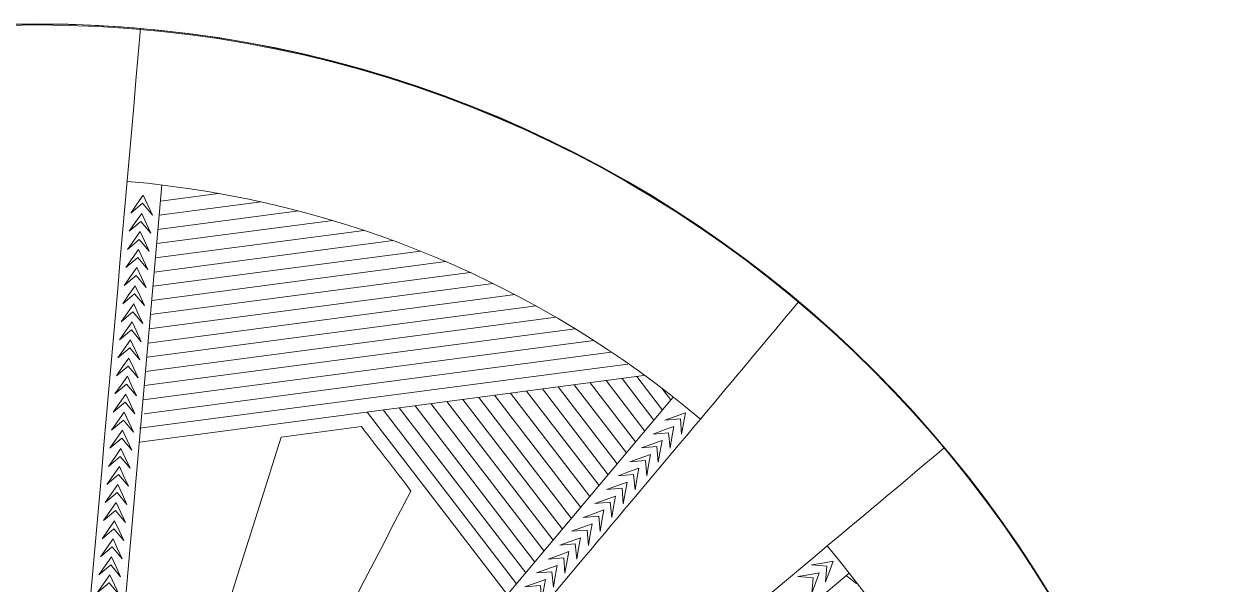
# Model space of a CAD drawing. Header units: inches. Extents: x -151 to 18, y -59 to 24.
# Drawn here: x -84.2 to -70.41, y -38.34 to -31.89 of the extents above; entities that cross this region are included whole.
import ezdxf

# ---------------------------------------------------------------- set-up
doc = ezdxf.new("R2010")
doc.units = ezdxf.units.IN
doc.header["$MEASUREMENT"] = 0
doc.layers.add('Layer 1', color=7, linetype='Continuous')

msp = doc.modelspace()

# ---------------------------------------------------------------- linework, layer by layer
at = {"layer": 'Layer 1', "color": 250, "lineweight": 18}
msp.add_ellipse((-84.048, -45.541), major_axis=(0, 13.636), ratio=1, dxfattribs=at)
at = {"layer": 'Layer 1', "color": 5, "lineweight": 9}
msp.add_open_spline([(-84.039, -41.508), (-86.26, -41.508), (-88.06, -43.308), (-88.06, -45.529), (-88.06, -45.529), (-88.06, -45.531), (-88.06, -45.532), (-88.06, -45.534), (-88.06, -45.534), (-88.06, -45.534), (-93.273, -45.535), (-93.273, -45.535), (-93.273, -45.535), (-93.273, -45.535), (-97.681, -45.535), (-97.681, -45.535), (-97.681, -45.535), (-97.681, -45.535), (-97.684, -45.535), (-97.684, -45.535), (-97.684, -45.535), (-97.684, -45.533), (-97.684, -45.531), (-97.684, -45.529), (-97.684, -45.529), (-97.684, -37.998), (-91.579, -31.893), (-84.048, -31.893), (-84.048, -31.893), (-76.519, -31.893), (-70.415, -37.996), (-70.413, -45.525), (-70.413, -45.525), (-70.413, -45.525), (-80.018, -45.529), (-80.018, -45.529), (-80.018, -45.529), (-80.018, -43.308), (-81.818, -41.508), (-84.039, -41.508)], degree=3, knots=[0, 0, 0, 0, 0.090909, 0.090909, 0.090909, 0.090909, 0.181818, 0.181818, 0.181818, 0.181818, 0.272727, 0.272727, 0.272727, 0.272727, 0.363636, 0.363636, 0.363636, 0.363636, 0.454545, 0.454545, 0.454545, 0.454545, 0.545455, 0.545455, 0.545455, 0.545455, 0.636364, 0.636364, 0.636364, 0.636364, 0.727273, 0.727273, 0.727273, 0.727273, 0.818182, 0.818182, 0.818182, 0.818182, 1, 1, 1, 1], dxfattribs=at)
at = {"layer": 'Layer 1', "color": 3, "lineweight": 9}
for points, knots in [([(-82.861, -31.946), (-79.986, -32.196), (-77.366, -33.338), (-75.28, -35.094), (-75.28, -35.094), (-74.673, -35.605), (-74.111, -36.167), (-73.602, -36.775), (-73.602, -36.775), (-71.853, -38.86), (-70.715, -41.476), (-70.467, -44.346), (-70.467, -44.346), (-70.467, -44.346), (-72.215, -44.499), (-72.215, -44.499), (-72.215, -44.499), (-72.215, -44.499), (-80.035, -45.186), (-80.035, -45.186), (-80.035, -45.186), (-80.046, -45.052), (-80.065, -44.921), (-80.089, -44.792), (-80.089, -44.792), (-80.089, -44.791), (-80.089, -44.791), (-80.089, -44.791), (-80.089, -44.791), (-80.12, -44.633), (-80.159, -44.478), (-80.207, -44.328), (-80.207, -44.328), (-80.243, -44.217), (-80.283, -44.107), (-80.329, -44.001), (-80.329, -44.001), (-80.374, -43.893), (-80.424, -43.787), (-80.479, -43.684), (-80.479, -43.684), (-80.553, -43.543), (-80.636, -43.406), (-80.727, -43.275), (-80.727, -43.275), (-80.727, -43.274), (-80.727, -43.274), (-80.727, -43.274), (-80.727, -43.274), (-80.802, -43.163), (-80.884, -43.057), (-80.971, -42.955), (-80.971, -42.955), (-81.045, -42.865), (-81.125, -42.779), (-81.209, -42.696), (-81.209, -42.696), (-81.292, -42.614), (-81.377, -42.534), (-81.467, -42.46), (-81.467, -42.46), (-81.57, -42.374), (-81.677, -42.292), (-81.788, -42.216), (-81.788, -42.216), (-81.788, -42.216), (-81.788, -42.216), (-81.788, -42.216), (-81.788, -42.216), (-81.918, -42.127), (-82.055, -42.045), (-82.195, -41.972), (-82.195, -41.972), (-82.299, -41.918), (-82.404, -41.869), (-82.512, -41.824), (-82.512, -41.824), (-82.618, -41.779), (-82.728, -41.738), (-82.839, -41.704), (-82.839, -41.704), (-82.991, -41.655), (-83.145, -41.617), (-83.303, -41.587), (-83.303, -41.587), (-83.303, -41.587), (-83.303, -41.587), (-83.303, -41.587), (-83.303, -41.587), (-83.434, -41.562), (-83.568, -41.544), (-83.703, -41.533), (-83.703, -41.533), (-83.815, -41.523), (-83.927, -41.518), (-84.04, -41.518), (-84.04, -41.518), (-84.04, -41.518), (-84.053, -41.518), (-84.053, -41.518), (-84.053, -41.518), (-84.171, -41.518), (-84.288, -41.524), (-84.402, -41.535), (-84.402, -41.535), (-84.537, -41.548), (-84.671, -41.567), (-84.801, -41.591), (-84.801, -41.591), (-84.801, -41.591), (-84.801, -41.591), (-84.801, -41.592), (-84.801, -41.592), (-84.958, -41.622), (-85.111, -41.662), (-85.26, -41.71), (-85.26, -41.71), (-85.371, -41.746), (-85.481, -41.787), (-85.587, -41.832), (-85.587, -41.832), (-85.694, -41.878), (-85.799, -41.927), (-85.902, -41.981), (-85.902, -41.981), (-85.902, -41.981), (-85.903, -41.981), (-85.903, -41.981), (-85.903, -41.981), (-86.162, -42.119), (-86.404, -42.284), (-86.626, -42.472), (-86.626, -42.472), (-86.716, -42.547), (-86.801, -42.626), (-86.883, -42.709), (-86.883, -42.709), (-86.965, -42.791), (-87.044, -42.877), (-87.118, -42.966), (-87.118, -42.966), (-87.305, -43.188), (-87.468, -43.43), (-87.605, -43.69), (-87.605, -43.69), (-87.658, -43.792), (-87.707, -43.897), (-87.753, -44.005), (-87.753, -44.005), (-87.797, -44.112), (-87.837, -44.22), (-87.872, -44.332), (-87.872, -44.332), (-87.961, -44.606), (-88.019, -44.894), (-88.045, -45.19), (-88.045, -45.19), (-88.045, -45.19), (-97.629, -44.348), (-97.629, -44.348), (-97.629, -44.348), (-97.382, -41.473), (-96.246, -38.853), (-94.498, -36.766), (-94.498, -36.766), (-93.989, -36.159), (-93.427, -35.596), (-92.821, -35.086), (-92.821, -35.086), (-90.735, -33.33), (-88.115, -32.189), (-85.235, -31.944), (-85.235, -31.944), (-84.848, -31.911), (-84.457, -31.894), (-84.061, -31.894), (-84.061, -31.894), (-83.657, -31.894), (-83.257, -31.911), (-82.861, -31.946)], [0, 0, 0, 0, 0.021739, 0.021739, 0.021739, 0.021739, 0.043478, 0.043478, 0.043478, 0.043478, 0.065217, 0.065217, 0.065217, 0.065217, 0.086957, 0.086957, 0.086957, 0.086957, 0.108696, 0.108696, 0.108696, 0.108696, 0.130435, 0.130435, 0.130435, 0.130435, 0.152174, 0.152174, 0.152174, 0.152174, 0.173913, 0.173913, 0.173913, 0.173913, 0.195652, 0.195652, 0.195652, 0.195652, 0.217391, 0.217391, 0.217391, 0.217391, 0.23913, 0.23913, 0.23913, 0.23913, 0.26087, 0.26087, 0.26087, 0.26087, 0.282609, 0.282609, 0.282609, 0.282609, 0.304348, 0.304348, 0.304348, 0.304348, 0.326087, 0.326087, 0.326087, 0.326087, 0.347826, 0.347826, 0.347826, 0.347826, 0.369565, 0.369565, 0.369565, 0.369565, 0.391304, 0.391304, 0.391304, 0.391304, 0.413043, 0.413043, 0.413043, 0.413043, 0.434783, 0.434783, 0.434783, 0.434783, 0.456522, 0.456522, 0.456522, 0.456522, 0.478261, 0.478261, 0.478261, 0.478261, 0.5, 0.5, 0.5, 0.5, 0.521739, 0.521739, 0.521739, 0.521739, 0.543478, 0.543478, 0.543478, 0.543478, 0.565217, 0.565217, 0.565217, 0.565217, 0.586957, 0.586957, 0.586957, 0.586957, 0.608696, 0.608696, 0.608696, 0.608696, 0.630435, 0.630435, 0.630435, 0.630435, 0.652174, 0.652174, 0.652174, 0.652174, 0.673913, 0.673913, 0.673913, 0.673913, 0.695652, 0.695652, 0.695652, 0.695652, 0.717391, 0.717391, 0.717391, 0.717391, 0.73913, 0.73913, 0.73913, 0.73913, 0.76087, 0.76087, 0.76087, 0.76087, 0.782609, 0.782609, 0.782609, 0.782609, 0.804348, 0.804348, 0.804348, 0.804348, 0.826087, 0.826087, 0.826087, 0.826087, 0.847826, 0.847826, 0.847826, 0.847826, 0.869565, 0.869565, 0.869565, 0.869565, 0.891304, 0.891304, 0.891304, 0.891304, 0.913043, 0.913043, 0.913043, 0.913043, 0.934783, 0.934783, 0.934783, 0.934783, 0.956522, 0.956522, 0.956522, 0.956522, 1, 1, 1, 1]), ([(-83.703, -41.533), (-83.422, -38.337), (-83.142, -35.141), (-82.861, -31.946), (-82.861, -31.946), (-83.257, -31.911), (-83.657, -31.894), (-84.061, -31.894), (-84.061, -31.894), (-84.457, -31.894), (-84.848, -31.911), (-85.235, -31.944), (-85.235, -31.944), (-85.235, -31.944), (-85.082, -33.705), (-85.082, -33.705), (-85.082, -33.705), (-85.082, -33.705), (-84.402, -41.535), (-84.402, -41.535), (-84.402, -41.535), (-84.288, -41.524), (-84.171, -41.518), (-84.053, -41.518), (-84.053, -41.518), (-84.053, -41.518), (-84.04, -41.518), (-84.04, -41.518), (-84.04, -41.518), (-83.927, -41.518), (-83.815, -41.523), (-83.703, -41.533)], [0, 0, 0, 0, 0.111111, 0.111111, 0.111111, 0.111111, 0.222222, 0.222222, 0.222222, 0.222222, 0.333333, 0.333333, 0.333333, 0.333333, 0.444444, 0.444444, 0.444444, 0.444444, 0.555556, 0.555556, 0.555556, 0.555556, 0.666667, 0.666667, 0.666667, 0.666667, 0.777778, 0.777778, 0.777778, 0.777778, 1, 1, 1, 1]), ([(-82.724, -34.095), (-82.724, -34.095), (-82.838, -33.958), (-82.838, -33.958), (-82.838, -33.958), (-82.838, -33.958), (-82.974, -34.073), (-82.974, -34.073), (-82.974, -34.073), (-82.974, -34.073), (-82.902, -33.97), (-82.902, -33.97), (-82.902, -33.97), (-82.902, -33.97), (-82.83, -33.866), (-82.83, -33.866), (-82.83, -33.866), (-82.83, -33.866), (-82.777, -33.981), (-82.777, -33.981), (-82.777, -33.981), (-82.777, -33.981), (-82.724, -34.095), (-82.724, -34.095)], [0, 0, 0, 0, 0.142857, 0.142857, 0.142857, 0.142857, 0.285714, 0.285714, 0.285714, 0.285714, 0.428571, 0.428571, 0.428571, 0.428571, 0.571429, 0.571429, 0.571429, 0.571429, 0.714286, 0.714286, 0.714286, 0.714286, 1, 1, 1, 1]), ([(-82.856, -34.166), (-82.856, -34.166), (-82.993, -34.281), (-82.993, -34.281), (-82.993, -34.281), (-82.993, -34.281), (-82.921, -34.178), (-82.921, -34.178), (-82.921, -34.178), (-82.921, -34.178), (-82.848, -34.075), (-82.848, -34.075), (-82.848, -34.075), (-82.848, -34.075), (-82.795, -34.189), (-82.795, -34.189), (-82.795, -34.189), (-82.795, -34.189), (-82.742, -34.303), (-82.742, -34.303), (-82.742, -34.303), (-82.742, -34.303), (-82.856, -34.166), (-82.856, -34.166)], [0, 0, 0, 0, 0.142857, 0.142857, 0.142857, 0.142857, 0.285714, 0.285714, 0.285714, 0.285714, 0.428571, 0.428571, 0.428571, 0.428571, 0.571429, 0.571429, 0.571429, 0.571429, 0.714286, 0.714286, 0.714286, 0.714286, 1, 1, 1, 1]), ([(-82.875, -34.375), (-82.875, -34.375), (-83.011, -34.489), (-83.011, -34.489), (-83.011, -34.489), (-83.011, -34.489), (-82.939, -34.386), (-82.939, -34.386), (-82.939, -34.386), (-82.939, -34.386), (-82.867, -34.283), (-82.867, -34.283), (-82.867, -34.283), (-82.867, -34.283), (-82.813, -34.397), (-82.813, -34.397), (-82.813, -34.397), (-82.813, -34.397), (-82.76, -34.511), (-82.76, -34.511), (-82.76, -34.511), (-82.76, -34.511), (-82.875, -34.375), (-82.875, -34.375)], [0, 0, 0, 0, 0.142857, 0.142857, 0.142857, 0.142857, 0.285714, 0.285714, 0.285714, 0.285714, 0.428571, 0.428571, 0.428571, 0.428571, 0.571429, 0.571429, 0.571429, 0.571429, 0.714286, 0.714286, 0.714286, 0.714286, 1, 1, 1, 1]), ([(-82.893, -34.583), (-82.893, -34.583), (-83.029, -34.697), (-83.029, -34.697), (-83.029, -34.697), (-83.029, -34.697), (-82.957, -34.594), (-82.957, -34.594), (-82.957, -34.594), (-82.957, -34.594), (-82.885, -34.491), (-82.885, -34.491), (-82.885, -34.491), (-82.885, -34.491), (-82.832, -34.605), (-82.832, -34.605), (-82.832, -34.605), (-82.832, -34.605), (-82.778, -34.719), (-82.778, -34.719), (-82.778, -34.719), (-82.778, -34.719), (-82.893, -34.583), (-82.893, -34.583)], [0, 0, 0, 0, 0.142857, 0.142857, 0.142857, 0.142857, 0.285714, 0.285714, 0.285714, 0.285714, 0.428571, 0.428571, 0.428571, 0.428571, 0.571429, 0.571429, 0.571429, 0.571429, 0.714286, 0.714286, 0.714286, 0.714286, 1, 1, 1, 1]), ([(-82.911, -34.791), (-82.911, -34.791), (-83.048, -34.905), (-83.048, -34.905), (-83.048, -34.905), (-83.048, -34.905), (-82.975, -34.802), (-82.975, -34.802), (-82.975, -34.802), (-82.975, -34.802), (-82.903, -34.699), (-82.903, -34.699), (-82.903, -34.699), (-82.903, -34.699), (-82.85, -34.813), (-82.85, -34.813), (-82.85, -34.813), (-82.85, -34.813), (-82.797, -34.927), (-82.797, -34.927), (-82.797, -34.927), (-82.797, -34.927), (-82.911, -34.791), (-82.911, -34.791)], [0, 0, 0, 0, 0.142857, 0.142857, 0.142857, 0.142857, 0.285714, 0.285714, 0.285714, 0.285714, 0.428571, 0.428571, 0.428571, 0.428571, 0.571429, 0.571429, 0.571429, 0.571429, 0.714286, 0.714286, 0.714286, 0.714286, 1, 1, 1, 1]), ([(-82.93, -34.999), (-82.93, -34.999), (-83.066, -35.114), (-83.066, -35.114), (-83.066, -35.114), (-83.066, -35.114), (-82.994, -35.01), (-82.994, -35.01), (-82.994, -35.01), (-82.994, -35.01), (-82.922, -34.907), (-82.922, -34.907), (-82.922, -34.907), (-82.922, -34.907), (-82.868, -35.021), (-82.868, -35.021), (-82.868, -35.021), (-82.868, -35.021), (-82.815, -35.136), (-82.815, -35.136), (-82.815, -35.136), (-82.815, -35.136), (-82.93, -34.999), (-82.93, -34.999)], [0, 0, 0, 0, 0.142857, 0.142857, 0.142857, 0.142857, 0.285714, 0.285714, 0.285714, 0.285714, 0.428571, 0.428571, 0.428571, 0.428571, 0.571429, 0.571429, 0.571429, 0.571429, 0.714286, 0.714286, 0.714286, 0.714286, 1, 1, 1, 1]), ([(-82.948, -35.207), (-82.948, -35.207), (-83.084, -35.322), (-83.084, -35.322), (-83.084, -35.322), (-83.084, -35.322), (-83.012, -35.219), (-83.012, -35.219), (-83.012, -35.219), (-83.012, -35.219), (-82.94, -35.115), (-82.94, -35.115), (-82.94, -35.115), (-82.94, -35.115), (-82.887, -35.23), (-82.887, -35.23), (-82.887, -35.23), (-82.887, -35.23), (-82.833, -35.344), (-82.833, -35.344), (-82.833, -35.344), (-82.833, -35.344), (-82.948, -35.207), (-82.948, -35.207)], [0, 0, 0, 0, 0.142857, 0.142857, 0.142857, 0.142857, 0.285714, 0.285714, 0.285714, 0.285714, 0.428571, 0.428571, 0.428571, 0.428571, 0.571429, 0.571429, 0.571429, 0.571429, 0.714286, 0.714286, 0.714286, 0.714286, 1, 1, 1, 1]), ([(-73.602, -36.775), (-74.111, -36.167), (-74.673, -35.605), (-75.28, -35.094), (-75.28, -35.094), (-75.657, -35.543), (-76.034, -35.993), (-76.411, -36.442), (-76.411, -36.442), (-78.096, -38.448), (-79.782, -40.454), (-81.467, -42.46), (-81.467, -42.46), (-81.377, -42.534), (-81.292, -42.614), (-81.209, -42.696), (-81.209, -42.696), (-81.125, -42.779), (-81.045, -42.865), (-80.971, -42.955), (-80.971, -42.955), (-78.964, -41.271), (-76.956, -39.587), (-74.949, -37.904), (-74.949, -37.904), (-74.5, -37.528), (-74.051, -37.151), (-73.602, -36.775)], [0, 0, 0, 0, 0.125, 0.125, 0.125, 0.125, 0.25, 0.25, 0.25, 0.25, 0.375, 0.375, 0.375, 0.375, 0.5, 0.5, 0.5, 0.5, 0.625, 0.625, 0.625, 0.625, 0.75, 0.75, 0.75, 0.75, 1, 1, 1, 1]), ([(-82.966, -35.415), (-82.966, -35.415), (-83.103, -35.53), (-83.103, -35.53), (-83.103, -35.53), (-83.103, -35.53), (-83.031, -35.427), (-83.031, -35.427), (-83.031, -35.427), (-83.031, -35.427), (-82.958, -35.324), (-82.958, -35.324), (-82.958, -35.324), (-82.958, -35.324), (-82.905, -35.438), (-82.905, -35.438), (-82.905, -35.438), (-82.905, -35.438), (-82.852, -35.552), (-82.852, -35.552), (-82.852, -35.552), (-82.852, -35.552), (-82.966, -35.415), (-82.966, -35.415)], [0, 0, 0, 0, 0.142857, 0.142857, 0.142857, 0.142857, 0.285714, 0.285714, 0.285714, 0.285714, 0.428571, 0.428571, 0.428571, 0.428571, 0.571429, 0.571429, 0.571429, 0.571429, 0.714286, 0.714286, 0.714286, 0.714286, 1, 1, 1, 1]), ([(-82.985, -35.624), (-82.985, -35.624), (-83.121, -35.738), (-83.121, -35.738), (-83.121, -35.738), (-83.121, -35.738), (-83.049, -35.635), (-83.049, -35.635), (-83.049, -35.635), (-83.049, -35.635), (-82.977, -35.532), (-82.977, -35.532), (-82.977, -35.532), (-82.977, -35.532), (-82.923, -35.646), (-82.923, -35.646), (-82.923, -35.646), (-82.923, -35.646), (-82.87, -35.76), (-82.87, -35.76), (-82.87, -35.76), (-82.87, -35.76), (-82.985, -35.624), (-82.985, -35.624)], [0, 0, 0, 0, 0.142857, 0.142857, 0.142857, 0.142857, 0.285714, 0.285714, 0.285714, 0.285714, 0.428571, 0.428571, 0.428571, 0.428571, 0.571429, 0.571429, 0.571429, 0.571429, 0.714286, 0.714286, 0.714286, 0.714286, 1, 1, 1, 1]), ([(-83.003, -35.832), (-83.003, -35.832), (-83.139, -35.946), (-83.139, -35.946), (-83.139, -35.946), (-83.139, -35.946), (-83.067, -35.843), (-83.067, -35.843), (-83.067, -35.843), (-83.067, -35.843), (-82.995, -35.74), (-82.995, -35.74), (-82.995, -35.74), (-82.995, -35.74), (-82.942, -35.854), (-82.942, -35.854), (-82.942, -35.854), (-82.942, -35.854), (-82.888, -35.968), (-82.888, -35.968), (-82.888, -35.968), (-82.888, -35.968), (-83.003, -35.832), (-83.003, -35.832)], [0, 0, 0, 0, 0.142857, 0.142857, 0.142857, 0.142857, 0.285714, 0.285714, 0.285714, 0.285714, 0.428571, 0.428571, 0.428571, 0.428571, 0.571429, 0.571429, 0.571429, 0.571429, 0.714286, 0.714286, 0.714286, 0.714286, 1, 1, 1, 1]), ([(-83.021, -36.04), (-83.021, -36.04), (-83.158, -36.154), (-83.158, -36.154), (-83.158, -36.154), (-83.158, -36.154), (-83.085, -36.051), (-83.085, -36.051), (-83.085, -36.051), (-83.085, -36.051), (-83.013, -35.948), (-83.013, -35.948), (-83.013, -35.948), (-83.013, -35.948), (-82.96, -36.062), (-82.96, -36.062), (-82.96, -36.062), (-82.96, -36.062), (-82.907, -36.176), (-82.907, -36.176), (-82.907, -36.176), (-82.907, -36.176), (-83.021, -36.04), (-83.021, -36.04)], [0, 0, 0, 0, 0.142857, 0.142857, 0.142857, 0.142857, 0.285714, 0.285714, 0.285714, 0.285714, 0.428571, 0.428571, 0.428571, 0.428571, 0.571429, 0.571429, 0.571429, 0.571429, 0.714286, 0.714286, 0.714286, 0.714286, 1, 1, 1, 1]), ([(-83.04, -36.248), (-83.04, -36.248), (-83.176, -36.363), (-83.176, -36.363), (-83.176, -36.363), (-83.176, -36.363), (-83.104, -36.259), (-83.104, -36.259), (-83.104, -36.259), (-83.104, -36.259), (-83.032, -36.156), (-83.032, -36.156), (-83.032, -36.156), (-83.032, -36.156), (-82.978, -36.27), (-82.978, -36.27), (-82.978, -36.27), (-82.978, -36.27), (-82.925, -36.384), (-82.925, -36.384), (-82.925, -36.384), (-82.925, -36.384), (-83.04, -36.248), (-83.04, -36.248)], [0, 0, 0, 0, 0.142857, 0.142857, 0.142857, 0.142857, 0.285714, 0.285714, 0.285714, 0.285714, 0.428571, 0.428571, 0.428571, 0.428571, 0.571429, 0.571429, 0.571429, 0.571429, 0.714286, 0.714286, 0.714286, 0.714286, 1, 1, 1, 1]), ([(-83.058, -36.456), (-83.058, -36.456), (-83.194, -36.571), (-83.194, -36.571), (-83.194, -36.571), (-83.194, -36.571), (-83.122, -36.467), (-83.122, -36.467), (-83.122, -36.467), (-83.122, -36.467), (-83.05, -36.364), (-83.05, -36.364), (-83.05, -36.364), (-83.05, -36.364), (-82.997, -36.478), (-82.997, -36.478), (-82.997, -36.478), (-82.997, -36.478), (-82.943, -36.593), (-82.943, -36.593), (-82.943, -36.593), (-82.943, -36.593), (-83.058, -36.456), (-83.058, -36.456)], [0, 0, 0, 0, 0.142857, 0.142857, 0.142857, 0.142857, 0.285714, 0.285714, 0.285714, 0.285714, 0.428571, 0.428571, 0.428571, 0.428571, 0.571429, 0.571429, 0.571429, 0.571429, 0.714286, 0.714286, 0.714286, 0.714286, 1, 1, 1, 1]), ([(-76.627, -36.617), (-76.627, -36.617), (-76.642, -36.44), (-76.642, -36.44), (-76.642, -36.44), (-76.642, -36.44), (-76.82, -36.455), (-76.82, -36.455), (-76.82, -36.455), (-76.82, -36.455), (-76.701, -36.412), (-76.701, -36.412), (-76.701, -36.412), (-76.701, -36.412), (-76.583, -36.369), (-76.583, -36.369), (-76.583, -36.369), (-76.583, -36.369), (-76.605, -36.493), (-76.605, -36.493), (-76.605, -36.493), (-76.605, -36.493), (-76.627, -36.617), (-76.627, -36.617)], [0, 0, 0, 0, 0.142857, 0.142857, 0.142857, 0.142857, 0.285714, 0.285714, 0.285714, 0.285714, 0.428571, 0.428571, 0.428571, 0.428571, 0.571429, 0.571429, 0.571429, 0.571429, 0.714286, 0.714286, 0.714286, 0.714286, 1, 1, 1, 1]), ([(-79.746, -37.271), (-80.563, -38.838), (-81.378, -40.404), (-82.195, -41.972), (-82.195, -41.972), (-82.299, -41.918), (-82.404, -41.869), (-82.512, -41.824), (-82.512, -41.824), (-82.618, -41.779), (-82.728, -41.738), (-82.839, -41.704), (-82.839, -41.704), (-82.306, -40.019), (-81.773, -38.335), (-81.24, -36.652), (-81.24, -36.652), (-80.932, -36.611), (-80.623, -36.57), (-80.315, -36.53), (-80.315, -36.53), (-80.125, -36.777), (-79.935, -37.023), (-79.746, -37.271)], [0, 0, 0, 0, 0.142857, 0.142857, 0.142857, 0.142857, 0.285714, 0.285714, 0.285714, 0.285714, 0.428571, 0.428571, 0.428571, 0.428571, 0.571429, 0.571429, 0.571429, 0.571429, 0.714286, 0.714286, 0.714286, 0.714286, 1, 1, 1, 1]), ([(-76.777, -36.6), (-76.777, -36.6), (-76.954, -36.615), (-76.954, -36.615), (-76.954, -36.615), (-76.954, -36.615), (-76.836, -36.572), (-76.836, -36.572), (-76.836, -36.572), (-76.836, -36.572), (-76.717, -36.529), (-76.717, -36.529), (-76.717, -36.529), (-76.717, -36.529), (-76.739, -36.653), (-76.739, -36.653), (-76.739, -36.653), (-76.739, -36.653), (-76.761, -36.777), (-76.761, -36.777), (-76.761, -36.777), (-76.761, -36.777), (-76.777, -36.6), (-76.777, -36.6)], [0, 0, 0, 0, 0.142857, 0.142857, 0.142857, 0.142857, 0.285714, 0.285714, 0.285714, 0.285714, 0.428571, 0.428571, 0.428571, 0.428571, 0.571429, 0.571429, 0.571429, 0.571429, 0.714286, 0.714286, 0.714286, 0.714286, 1, 1, 1, 1]), ([(-83.076, -36.664), (-83.076, -36.664), (-83.213, -36.779), (-83.213, -36.779), (-83.213, -36.779), (-83.213, -36.779), (-83.14, -36.676), (-83.14, -36.676), (-83.14, -36.676), (-83.14, -36.676), (-83.068, -36.572), (-83.068, -36.572), (-83.068, -36.572), (-83.068, -36.572), (-83.015, -36.687), (-83.015, -36.687), (-83.015, -36.687), (-83.015, -36.687), (-82.962, -36.801), (-82.962, -36.801), (-82.962, -36.801), (-82.962, -36.801), (-83.076, -36.664), (-83.076, -36.664)], [0, 0, 0, 0, 0.142857, 0.142857, 0.142857, 0.142857, 0.285714, 0.285714, 0.285714, 0.285714, 0.428571, 0.428571, 0.428571, 0.428571, 0.571429, 0.571429, 0.571429, 0.571429, 0.714286, 0.714286, 0.714286, 0.714286, 1, 1, 1, 1]), ([(-83.095, -36.872), (-83.095, -36.872), (-83.231, -36.987), (-83.231, -36.987), (-83.231, -36.987), (-83.231, -36.987), (-83.159, -36.884), (-83.159, -36.884), (-83.159, -36.884), (-83.159, -36.884), (-83.087, -36.781), (-83.087, -36.781), (-83.087, -36.781), (-83.087, -36.781), (-83.033, -36.895), (-83.033, -36.895), (-83.033, -36.895), (-83.033, -36.895), (-82.98, -37.009), (-82.98, -37.009), (-82.98, -37.009), (-82.98, -37.009), (-83.095, -36.872), (-83.095, -36.872)], [0, 0, 0, 0, 0.142857, 0.142857, 0.142857, 0.142857, 0.285714, 0.285714, 0.285714, 0.285714, 0.428571, 0.428571, 0.428571, 0.428571, 0.571429, 0.571429, 0.571429, 0.571429, 0.714286, 0.714286, 0.714286, 0.714286, 1, 1, 1, 1]), ([(-76.911, -36.76), (-76.911, -36.76), (-77.088, -36.775), (-77.088, -36.775), (-77.088, -36.775), (-77.088, -36.775), (-76.97, -36.732), (-76.97, -36.732), (-76.97, -36.732), (-76.97, -36.732), (-76.852, -36.689), (-76.852, -36.689), (-76.852, -36.689), (-76.852, -36.689), (-76.874, -36.813), (-76.874, -36.813), (-76.874, -36.813), (-76.874, -36.813), (-76.896, -36.937), (-76.896, -36.937), (-76.896, -36.937), (-76.896, -36.937), (-76.911, -36.76), (-76.911, -36.76)], [0, 0, 0, 0, 0.142857, 0.142857, 0.142857, 0.142857, 0.285714, 0.285714, 0.285714, 0.285714, 0.428571, 0.428571, 0.428571, 0.428571, 0.571429, 0.571429, 0.571429, 0.571429, 0.714286, 0.714286, 0.714286, 0.714286, 1, 1, 1, 1]), ([(-77.045, -36.92), (-77.045, -36.92), (-77.223, -36.935), (-77.223, -36.935), (-77.223, -36.935), (-77.223, -36.935), (-77.105, -36.892), (-77.105, -36.892), (-77.105, -36.892), (-77.105, -36.892), (-76.986, -36.849), (-76.986, -36.849), (-76.986, -36.849), (-76.986, -36.849), (-77.008, -36.973), (-77.008, -36.973), (-77.008, -36.973), (-77.008, -36.973), (-77.03, -37.097), (-77.03, -37.097), (-77.03, -37.097), (-77.03, -37.097), (-77.045, -36.92), (-77.045, -36.92)], [0, 0, 0, 0, 0.142857, 0.142857, 0.142857, 0.142857, 0.285714, 0.285714, 0.285714, 0.285714, 0.428571, 0.428571, 0.428571, 0.428571, 0.571429, 0.571429, 0.571429, 0.571429, 0.714286, 0.714286, 0.714286, 0.714286, 1, 1, 1, 1]), ([(-83.113, -37.081), (-83.113, -37.081), (-83.249, -37.195), (-83.249, -37.195), (-83.249, -37.195), (-83.249, -37.195), (-83.177, -37.092), (-83.177, -37.092), (-83.177, -37.092), (-83.177, -37.092), (-83.105, -36.989), (-83.105, -36.989), (-83.105, -36.989), (-83.105, -36.989), (-83.052, -37.103), (-83.052, -37.103), (-83.052, -37.103), (-83.052, -37.103), (-82.998, -37.217), (-82.998, -37.217), (-82.998, -37.217), (-82.998, -37.217), (-83.113, -37.081), (-83.113, -37.081)], [0, 0, 0, 0, 0.142857, 0.142857, 0.142857, 0.142857, 0.285714, 0.285714, 0.285714, 0.285714, 0.428571, 0.428571, 0.428571, 0.428571, 0.571429, 0.571429, 0.571429, 0.571429, 0.714286, 0.714286, 0.714286, 0.714286, 1, 1, 1, 1]), ([(-77.18, -37.08), (-77.18, -37.08), (-77.357, -37.095), (-77.357, -37.095), (-77.357, -37.095), (-77.357, -37.095), (-77.239, -37.052), (-77.239, -37.052), (-77.239, -37.052), (-77.239, -37.052), (-77.121, -37.009), (-77.121, -37.009), (-77.121, -37.009), (-77.121, -37.009), (-77.142, -37.133), (-77.142, -37.133), (-77.142, -37.133), (-77.142, -37.133), (-77.164, -37.257), (-77.164, -37.257), (-77.164, -37.257), (-77.164, -37.257), (-77.18, -37.08), (-77.18, -37.08)], [0, 0, 0, 0, 0.142857, 0.142857, 0.142857, 0.142857, 0.285714, 0.285714, 0.285714, 0.285714, 0.428571, 0.428571, 0.428571, 0.428571, 0.571429, 0.571429, 0.571429, 0.571429, 0.714286, 0.714286, 0.714286, 0.714286, 1, 1, 1, 1]), ([(-83.131, -37.289), (-83.131, -37.289), (-83.268, -37.403), (-83.268, -37.403), (-83.268, -37.403), (-83.268, -37.403), (-83.195, -37.3), (-83.195, -37.3), (-83.195, -37.3), (-83.195, -37.3), (-83.123, -37.197), (-83.123, -37.197), (-83.123, -37.197), (-83.123, -37.197), (-83.07, -37.311), (-83.07, -37.311), (-83.07, -37.311), (-83.07, -37.311), (-83.017, -37.425), (-83.017, -37.425), (-83.017, -37.425), (-83.017, -37.425), (-83.131, -37.289), (-83.131, -37.289)], [0, 0, 0, 0, 0.142857, 0.142857, 0.142857, 0.142857, 0.285714, 0.285714, 0.285714, 0.285714, 0.428571, 0.428571, 0.428571, 0.428571, 0.571429, 0.571429, 0.571429, 0.571429, 0.714286, 0.714286, 0.714286, 0.714286, 1, 1, 1, 1]), ([(-77.314, -37.24), (-77.314, -37.24), (-77.492, -37.255), (-77.492, -37.255), (-77.492, -37.255), (-77.492, -37.255), (-77.373, -37.212), (-77.373, -37.212), (-77.373, -37.212), (-77.373, -37.212), (-77.255, -37.169), (-77.255, -37.169), (-77.255, -37.169), (-77.255, -37.169), (-77.277, -37.293), (-77.277, -37.293), (-77.277, -37.293), (-77.277, -37.293), (-77.299, -37.417), (-77.299, -37.417), (-77.299, -37.417), (-77.299, -37.417), (-77.314, -37.24), (-77.314, -37.24)], [0, 0, 0, 0, 0.142857, 0.142857, 0.142857, 0.142857, 0.285714, 0.285714, 0.285714, 0.285714, 0.428571, 0.428571, 0.428571, 0.428571, 0.571429, 0.571429, 0.571429, 0.571429, 0.714286, 0.714286, 0.714286, 0.714286, 1, 1, 1, 1]), ([(-77.449, -37.4), (-77.449, -37.4), (-77.626, -37.415), (-77.626, -37.415), (-77.626, -37.415), (-77.626, -37.415), (-77.508, -37.372), (-77.508, -37.372), (-77.508, -37.372), (-77.508, -37.372), (-77.389, -37.329), (-77.389, -37.329), (-77.389, -37.329), (-77.389, -37.329), (-77.411, -37.453), (-77.411, -37.453), (-77.411, -37.453), (-77.411, -37.453), (-77.433, -37.577), (-77.433, -37.577), (-77.433, -37.577), (-77.433, -37.577), (-77.449, -37.4), (-77.449, -37.4)], [0, 0, 0, 0, 0.142857, 0.142857, 0.142857, 0.142857, 0.285714, 0.285714, 0.285714, 0.285714, 0.428571, 0.428571, 0.428571, 0.428571, 0.571429, 0.571429, 0.571429, 0.571429, 0.714286, 0.714286, 0.714286, 0.714286, 1, 1, 1, 1]), ([(-83.15, -37.497), (-83.15, -37.497), (-83.286, -37.611), (-83.286, -37.611), (-83.286, -37.611), (-83.286, -37.611), (-83.214, -37.508), (-83.214, -37.508), (-83.214, -37.508), (-83.214, -37.508), (-83.141, -37.405), (-83.141, -37.405), (-83.141, -37.405), (-83.141, -37.405), (-83.088, -37.519), (-83.088, -37.519), (-83.088, -37.519), (-83.088, -37.519), (-83.035, -37.633), (-83.035, -37.633), (-83.035, -37.633), (-83.035, -37.633), (-83.15, -37.497), (-83.15, -37.497)], [0, 0, 0, 0, 0.142857, 0.142857, 0.142857, 0.142857, 0.285714, 0.285714, 0.285714, 0.285714, 0.428571, 0.428571, 0.428571, 0.428571, 0.571429, 0.571429, 0.571429, 0.571429, 0.714286, 0.714286, 0.714286, 0.714286, 1, 1, 1, 1]), ([(-77.583, -37.56), (-77.583, -37.56), (-77.76, -37.575), (-77.76, -37.575), (-77.76, -37.575), (-77.76, -37.575), (-77.642, -37.532), (-77.642, -37.532), (-77.642, -37.532), (-77.642, -37.532), (-77.524, -37.489), (-77.524, -37.489), (-77.524, -37.489), (-77.524, -37.489), (-77.546, -37.613), (-77.546, -37.613), (-77.546, -37.613), (-77.546, -37.613), (-77.567, -37.737), (-77.567, -37.737), (-77.567, -37.737), (-77.567, -37.737), (-77.583, -37.56), (-77.583, -37.56)], [0, 0, 0, 0, 0.142857, 0.142857, 0.142857, 0.142857, 0.285714, 0.285714, 0.285714, 0.285714, 0.428571, 0.428571, 0.428571, 0.428571, 0.571429, 0.571429, 0.571429, 0.571429, 0.714286, 0.714286, 0.714286, 0.714286, 1, 1, 1, 1]), ([(-83.168, -37.705), (-83.168, -37.705), (-83.304, -37.82), (-83.304, -37.82), (-83.304, -37.82), (-83.304, -37.82), (-83.232, -37.716), (-83.232, -37.716), (-83.232, -37.716), (-83.232, -37.716), (-83.16, -37.613), (-83.16, -37.613), (-83.16, -37.613), (-83.16, -37.613), (-83.107, -37.727), (-83.107, -37.727), (-83.107, -37.727), (-83.107, -37.727), (-83.053, -37.842), (-83.053, -37.842), (-83.053, -37.842), (-83.053, -37.842), (-83.168, -37.705), (-83.168, -37.705)], [0, 0, 0, 0, 0.142857, 0.142857, 0.142857, 0.142857, 0.285714, 0.285714, 0.285714, 0.285714, 0.428571, 0.428571, 0.428571, 0.428571, 0.571429, 0.571429, 0.571429, 0.571429, 0.714286, 0.714286, 0.714286, 0.714286, 1, 1, 1, 1]), ([(-77.717, -37.72), (-77.717, -37.72), (-77.895, -37.735), (-77.895, -37.735), (-77.895, -37.735), (-77.895, -37.735), (-77.777, -37.692), (-77.777, -37.692), (-77.777, -37.692), (-77.777, -37.692), (-77.658, -37.649), (-77.658, -37.649), (-77.658, -37.649), (-77.658, -37.649), (-77.68, -37.773), (-77.68, -37.773), (-77.68, -37.773), (-77.68, -37.773), (-77.702, -37.897), (-77.702, -37.897), (-77.702, -37.897), (-77.702, -37.897), (-77.717, -37.72), (-77.717, -37.72)], [0, 0, 0, 0, 0.142857, 0.142857, 0.142857, 0.142857, 0.285714, 0.285714, 0.285714, 0.285714, 0.428571, 0.428571, 0.428571, 0.428571, 0.571429, 0.571429, 0.571429, 0.571429, 0.714286, 0.714286, 0.714286, 0.714286, 1, 1, 1, 1]), ([(-83.186, -37.913), (-83.186, -37.913), (-83.323, -38.028), (-83.323, -38.028), (-83.323, -38.028), (-83.323, -38.028), (-83.25, -37.925), (-83.25, -37.925), (-83.25, -37.925), (-83.25, -37.925), (-83.178, -37.821), (-83.178, -37.821), (-83.178, -37.821), (-83.178, -37.821), (-83.125, -37.936), (-83.125, -37.936), (-83.125, -37.936), (-83.125, -37.936), (-83.072, -38.05), (-83.072, -38.05), (-83.072, -38.05), (-83.072, -38.05), (-83.186, -37.913), (-83.186, -37.913)], [0, 0, 0, 0, 0.142857, 0.142857, 0.142857, 0.142857, 0.285714, 0.285714, 0.285714, 0.285714, 0.428571, 0.428571, 0.428571, 0.428571, 0.571429, 0.571429, 0.571429, 0.571429, 0.714286, 0.714286, 0.714286, 0.714286, 1, 1, 1, 1]), ([(-77.852, -37.88), (-77.852, -37.88), (-78.029, -37.895), (-78.029, -37.895), (-78.029, -37.895), (-78.029, -37.895), (-77.911, -37.852), (-77.911, -37.852), (-77.911, -37.852), (-77.911, -37.852), (-77.793, -37.809), (-77.793, -37.809), (-77.793, -37.809), (-77.793, -37.809), (-77.814, -37.933), (-77.814, -37.933), (-77.814, -37.933), (-77.814, -37.933), (-77.836, -38.057), (-77.836, -38.057), (-77.836, -38.057), (-77.836, -38.057), (-77.852, -37.88), (-77.852, -37.88)], [0, 0, 0, 0, 0.142857, 0.142857, 0.142857, 0.142857, 0.285714, 0.285714, 0.285714, 0.285714, 0.428571, 0.428571, 0.428571, 0.428571, 0.571429, 0.571429, 0.571429, 0.571429, 0.714286, 0.714286, 0.714286, 0.714286, 1, 1, 1, 1]), ([(-83.204, -38.121), (-83.204, -38.121), (-83.341, -38.236), (-83.341, -38.236), (-83.341, -38.236), (-83.341, -38.236), (-83.269, -38.133), (-83.269, -38.133), (-83.269, -38.133), (-83.269, -38.133), (-83.196, -38.03), (-83.196, -38.03), (-83.196, -38.03), (-83.196, -38.03), (-83.143, -38.144), (-83.143, -38.144), (-83.143, -38.144), (-83.143, -38.144), (-83.09, -38.258), (-83.09, -38.258), (-83.09, -38.258), (-83.09, -38.258), (-83.204, -38.121), (-83.204, -38.121)], [0, 0, 0, 0, 0.142857, 0.142857, 0.142857, 0.142857, 0.285714, 0.285714, 0.285714, 0.285714, 0.428571, 0.428571, 0.428571, 0.428571, 0.571429, 0.571429, 0.571429, 0.571429, 0.714286, 0.714286, 0.714286, 0.714286, 1, 1, 1, 1]), ([(-77.986, -38.04), (-77.986, -38.04), (-78.164, -38.055), (-78.164, -38.055), (-78.164, -38.055), (-78.164, -38.055), (-78.045, -38.012), (-78.045, -38.012), (-78.045, -38.012), (-78.045, -38.012), (-77.927, -37.969), (-77.927, -37.969), (-77.927, -37.969), (-77.927, -37.969), (-77.949, -38.093), (-77.949, -38.093), (-77.949, -38.093), (-77.949, -38.093), (-77.971, -38.217), (-77.971, -38.217), (-77.971, -38.217), (-77.971, -38.217), (-77.986, -38.04), (-77.986, -38.04)], [0, 0, 0, 0, 0.142857, 0.142857, 0.142857, 0.142857, 0.285714, 0.285714, 0.285714, 0.285714, 0.428571, 0.428571, 0.428571, 0.428571, 0.571429, 0.571429, 0.571429, 0.571429, 0.714286, 0.714286, 0.714286, 0.714286, 1, 1, 1, 1]), ([(-78.121, -38.2), (-78.121, -38.2), (-78.298, -38.215), (-78.298, -38.215), (-78.298, -38.215), (-78.298, -38.215), (-78.18, -38.172), (-78.18, -38.172), (-78.18, -38.172), (-78.18, -38.172), (-78.061, -38.129), (-78.061, -38.129), (-78.061, -38.129), (-78.061, -38.129), (-78.083, -38.253), (-78.083, -38.253), (-78.083, -38.253), (-78.083, -38.253), (-78.105, -38.377), (-78.105, -38.377), (-78.105, -38.377), (-78.105, -38.377), (-78.121, -38.2), (-78.121, -38.2)], [0, 0, 0, 0, 0.142857, 0.142857, 0.142857, 0.142857, 0.285714, 0.285714, 0.285714, 0.285714, 0.428571, 0.428571, 0.428571, 0.428571, 0.571429, 0.571429, 0.571429, 0.571429, 0.714286, 0.714286, 0.714286, 0.714286, 1, 1, 1, 1]), ([(-74.968, -38.315), (-74.968, -38.315), (-74.953, -38.138), (-74.953, -38.138), (-74.953, -38.138), (-74.953, -38.138), (-75.13, -38.122), (-75.13, -38.122), (-75.13, -38.122), (-75.13, -38.122), (-75.006, -38.1), (-75.006, -38.1), (-75.006, -38.1), (-75.006, -38.1), (-74.882, -38.079), (-74.882, -38.079), (-74.882, -38.079), (-74.882, -38.079), (-74.925, -38.197), (-74.925, -38.197), (-74.925, -38.197), (-74.925, -38.197), (-74.968, -38.315), (-74.968, -38.315)], [0, 0, 0, 0, 0.142857, 0.142857, 0.142857, 0.142857, 0.285714, 0.285714, 0.285714, 0.285714, 0.428571, 0.428571, 0.428571, 0.428571, 0.571429, 0.571429, 0.571429, 0.571429, 0.714286, 0.714286, 0.714286, 0.714286, 1, 1, 1, 1]), ([(-83.223, -38.33), (-83.223, -38.33), (-83.359, -38.444), (-83.359, -38.444), (-83.359, -38.444), (-83.359, -38.444), (-83.287, -38.341), (-83.287, -38.341), (-83.287, -38.341), (-83.287, -38.341), (-83.215, -38.238), (-83.215, -38.238), (-83.215, -38.238), (-83.215, -38.238), (-83.162, -38.352), (-83.162, -38.352), (-83.162, -38.352), (-83.162, -38.352), (-83.108, -38.466), (-83.108, -38.466), (-83.108, -38.466), (-83.108, -38.466), (-83.223, -38.33), (-83.223, -38.33)], [0, 0, 0, 0, 0.142857, 0.142857, 0.142857, 0.142857, 0.285714, 0.285714, 0.285714, 0.285714, 0.428571, 0.428571, 0.428571, 0.428571, 0.571429, 0.571429, 0.571429, 0.571429, 0.714286, 0.714286, 0.714286, 0.714286, 1, 1, 1, 1]), ([(-78.255, -38.36), (-78.255, -38.36), (-78.432, -38.375), (-78.432, -38.375), (-78.432, -38.375), (-78.432, -38.375), (-78.314, -38.332), (-78.314, -38.332), (-78.314, -38.332), (-78.314, -38.332), (-78.196, -38.289), (-78.196, -38.289), (-78.196, -38.289), (-78.196, -38.289), (-78.218, -38.413), (-78.218, -38.413), (-78.218, -38.413), (-78.218, -38.413), (-78.24, -38.537), (-78.24, -38.537), (-78.24, -38.537), (-78.24, -38.537), (-78.255, -38.36), (-78.255, -38.36)], [0, 0, 0, 0, 0.142857, 0.142857, 0.142857, 0.142857, 0.285714, 0.285714, 0.285714, 0.285714, 0.428571, 0.428571, 0.428571, 0.428571, 0.571429, 0.571429, 0.571429, 0.571429, 0.714286, 0.714286, 0.714286, 0.714286, 1, 1, 1, 1]), ([(-75.113, -38.272), (-75.113, -38.272), (-75.29, -38.256), (-75.29, -38.256), (-75.29, -38.256), (-75.29, -38.256), (-75.166, -38.235), (-75.166, -38.235), (-75.166, -38.235), (-75.166, -38.235), (-75.042, -38.213), (-75.042, -38.213), (-75.042, -38.213), (-75.042, -38.213), (-75.085, -38.331), (-75.085, -38.331), (-75.085, -38.331), (-75.085, -38.331), (-75.128, -38.449), (-75.128, -38.449), (-75.128, -38.449), (-75.128, -38.449), (-75.113, -38.272), (-75.113, -38.272)], [0, 0, 0, 0, 0.142857, 0.142857, 0.142857, 0.142857, 0.285714, 0.285714, 0.285714, 0.285714, 0.428571, 0.428571, 0.428571, 0.428571, 0.571429, 0.571429, 0.571429, 0.571429, 0.714286, 0.714286, 0.714286, 0.714286, 1, 1, 1, 1])]:
    msp.add_open_spline(points, degree=3, knots=knots, dxfattribs=at)
for points in [[(-82.615, -33.747), (-82.615, -33.747), (-83.303, -41.588), (-83.303, -41.588)], [(-83.015, -33.706), (-80.511, -33.921), (-78.229, -34.914), (-76.411, -36.442)], [(-81.961, -33.844), (-81.961, -33.844), (-82.632, -33.932), (-82.632, -33.932)], [(-81.039, -34.046), (-81.039, -34.046), (-82.66, -34.259), (-82.66, -34.259)], [(-81.473, -33.941), (-81.473, -33.941), (-82.646, -34.096), (-82.646, -34.096)], [(-80.646, -34.156), (-80.646, -34.156), (-82.674, -34.423), (-82.674, -34.423)], [(-80.285, -34.27), (-80.285, -34.27), (-82.689, -34.586), (-82.689, -34.586)], [(-79.95, -34.387), (-79.95, -34.387), (-82.703, -34.75), (-82.703, -34.75)], [(-79.637, -34.508), (-79.637, -34.508), (-82.717, -34.913), (-82.717, -34.913)], [(-79.342, -34.63), (-79.342, -34.63), (-82.731, -35.076), (-82.731, -35.076)], [(-78.798, -34.882), (-78.798, -34.882), (-82.76, -35.403), (-82.76, -35.403)], [(-79.063, -34.755), (-79.063, -34.755), (-82.745, -35.24), (-82.745, -35.24)], [(-78.546, -35.01), (-78.546, -35.01), (-82.774, -35.567), (-82.774, -35.567)], [(-78.304, -35.14), (-78.304, -35.14), (-82.781, -35.729), (-82.781, -35.729)], [(-78.074, -35.271), (-78.074, -35.271), (-82.802, -35.894), (-82.802, -35.894)], [(-77.852, -35.404), (-77.852, -35.404), (-82.816, -36.057), (-82.816, -36.057)], [(-77.639, -35.537), (-77.639, -35.537), (-82.831, -36.221), (-82.831, -36.221)], [(-77.438, -35.672), (-77.438, -35.672), (-82.821, -36.381), (-82.821, -36.381)], [(-77.247, -35.809), (-77.247, -35.809), (-82.873, -36.549), (-82.873, -36.549)], [(-77.061, -35.942), (-77.061, -35.942), (-82.873, -36.707), (-82.873, -36.707)], [(-76.946, -36.455), (-76.946, -36.455), (-77.314, -35.975), (-77.314, -35.975)], [(-76.849, -36.339), (-76.849, -36.339), (-77.145, -35.953), (-77.145, -35.953)], [(-77.579, -37.209), (-77.579, -37.209), (-78.415, -36.12), (-78.415, -36.12)], [(-77.474, -37.083), (-77.474, -37.083), (-78.231, -36.096), (-78.231, -36.096)], [(-77.368, -36.958), (-77.368, -36.958), (-78.048, -36.072), (-78.048, -36.072)], [(-77.263, -36.832), (-77.263, -36.832), (-77.865, -36.048), (-77.865, -36.048)], [(-77.157, -36.706), (-77.157, -36.706), (-77.681, -36.024), (-77.681, -36.024)], [(-77.052, -36.581), (-77.052, -36.581), (-77.498, -35.999), (-77.498, -35.999)], [(-76.756, -36.217), (-76.756, -36.217), (-76.859, -36.083), (-76.859, -36.083)], [(-81.791, -42.22), (-81.791, -42.22), (-76.726, -36.191), (-76.726, -36.191)], [(-78.212, -37.964), (-78.212, -37.964), (-79.515, -36.265), (-79.515, -36.265)], [(-78.106, -37.838), (-78.106, -37.838), (-79.332, -36.241), (-79.332, -36.241)], [(-78.001, -37.712), (-78.001, -37.712), (-79.148, -36.217), (-79.148, -36.217)], [(-77.895, -37.586), (-77.895, -37.586), (-78.965, -36.193), (-78.965, -36.193)], [(-77.79, -37.461), (-77.79, -37.461), (-78.782, -36.168), (-78.782, -36.168)], [(-77.684, -37.335), (-77.684, -37.335), (-78.598, -36.144), (-78.598, -36.144)], [(-78.633, -38.467), (-78.633, -38.467), (-80.249, -36.362), (-80.249, -36.362)], [(-78.528, -38.341), (-78.528, -38.341), (-80.065, -36.337), (-80.065, -36.337)], [(-78.423, -38.215), (-78.423, -38.215), (-79.882, -36.313), (-79.882, -36.313)], [(-78.317, -38.089), (-78.317, -38.089), (-79.698, -36.289), (-79.698, -36.289)], [(-74.949, -37.904), (-73.421, -39.722), (-72.429, -42.005), (-72.214, -44.51)], [(-74.696, -38.217), (-74.696, -38.217), (-76.849, -40.023), (-76.849, -40.023)], [(-74.725, -38.251), (-74.725, -38.251), (-74.613, -38.337), (-74.613, -38.337)]]:
    msp.add_open_spline(points, degree=3, dxfattribs=at)

doc.saveas('drawing.dxf')
